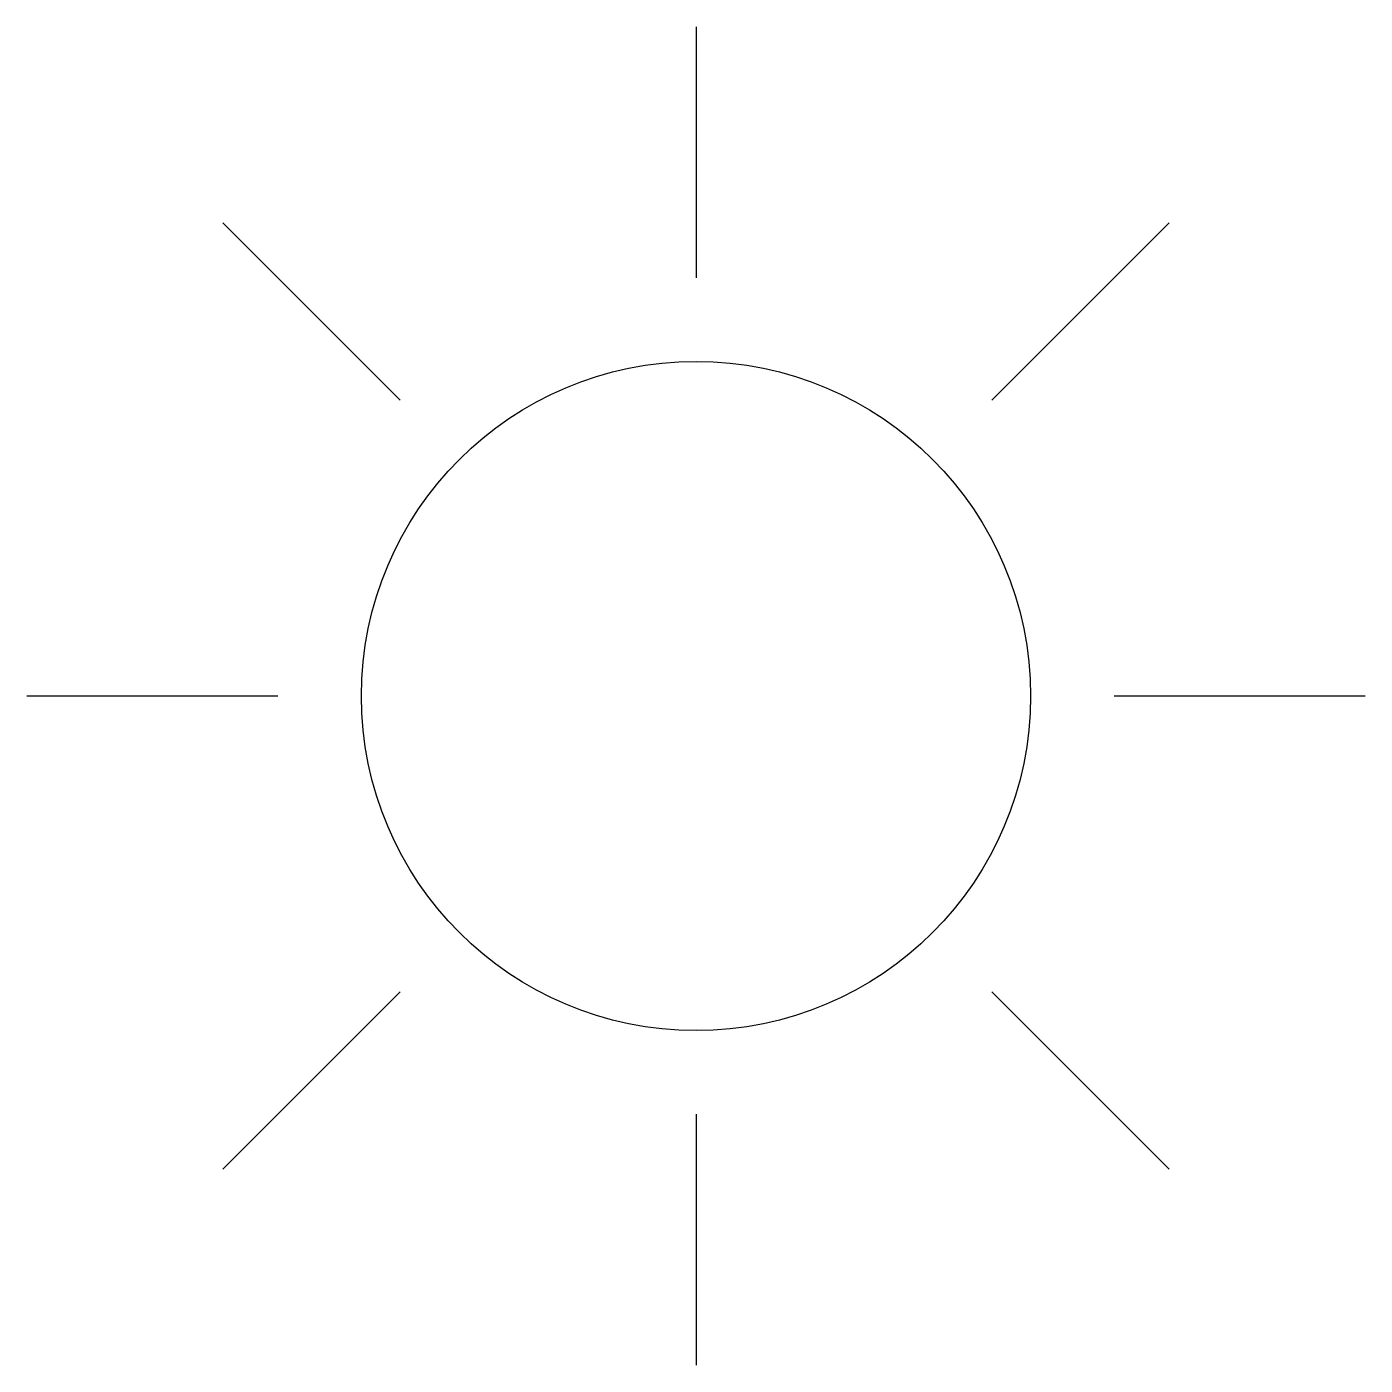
# Model space of a CAD drawing. Extents: x -1 to 1, y -1 to 1.
import ezdxf

# ---------------------------------------------------------------- set-up
doc = ezdxf.new("R2010")
doc.units = 0

msp = doc.modelspace()

# ---------------------------------------------------------------- linework, layer by layer
for points in [[(0, 1), (0, 0.625)], [(-0.7071, 0.7071), (-0.4419, 0.4419)], [(0.4419, 0.4419), (0.7071, 0.7071)], [(-0.625, 0), (-1, 0)], [(1, 0), (0.625, 0)], [(-0.7071, -0.7071), (-0.4419, -0.4419)], [(0.4419, -0.4419), (0.7071, -0.7071)], [(0, -0.625), (0, -1)]]:
    msp.add_lwpolyline(points)
msp.add_circle((0, 0), 0.5)

doc.saveas('drawing.dxf')
